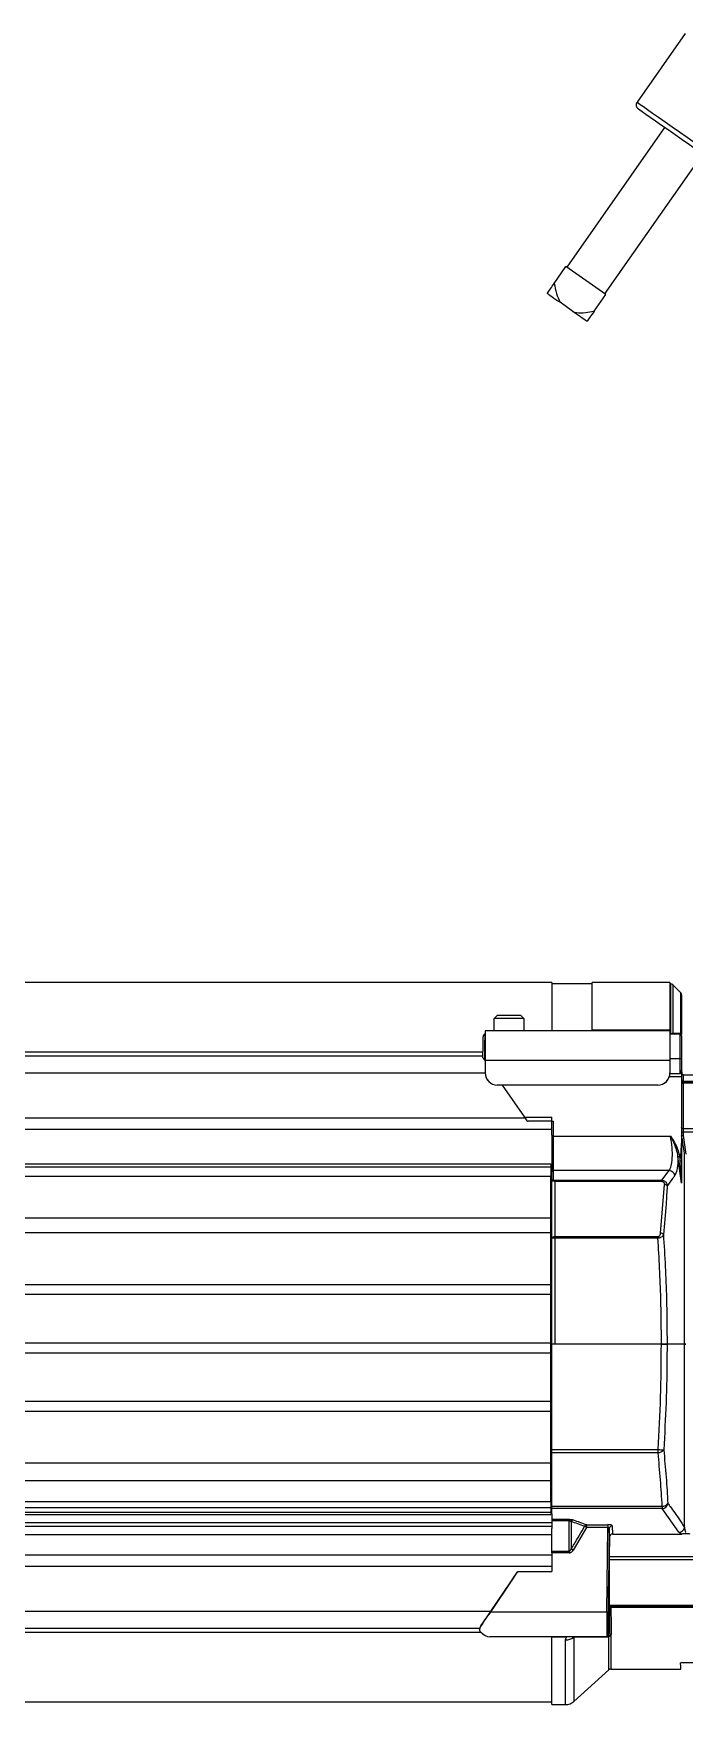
# Model space of a CAD drawing. Extents: x 7 to 135, y 1 to 99.
# Drawn here: x 91.32 to 98.01, y 41.57 to 58.75 of the extents above; entities that cross this region are included whole.
import ezdxf

# ---------------------------------------------------------------- set-up
doc = ezdxf.new("R2010")
doc.units = 0
doc.header["$MEASUREMENT"] = 0
doc.layers.add('OBJECT', color=7, linetype='CONTINUOUS')

msp = doc.modelspace()

# ---------------------------------------------------------------- linework, layer by layer
at = {"layer": 'OBJECT'}
for p, q in [((98.02, 58.747), (97.525, 58.039)), ((97.808, 57.78), (96.802, 56.343)), ((97.195, 56.068), (98.202, 57.504)), ((96.674, 56.177), (96.794, 56.349)), ((97.204, 56.062), (96.794, 56.349)), ((97.083, 55.89), (97.204, 56.062)), ((96.88, 55.879), (96.733, 55.983)), ((96.649, 48.988), (81.632, 48.988)), ((96.649, 48.988), (96.649, 48.493)), ((97.063, 48.975), (96.649, 48.975)), ((97.863, 48.988), (97.063, 48.988)), ((97.063, 48.498), (97.063, 48.988)), ((97.863, 48.988), (97.863, 48.498)), ((97.871, 48.975), (97.863, 48.975)), ((97.871, 48.462), (97.871, 48.975)), ((97.974, 48.883), (97.892, 48.966)), ((97.892, 48.966), (97.892, 48.469)), ((97.974, 48.469), (97.974, 48.883)), ((97.983, 48.862), (97.983, 48.487)), ((96.055, 48.619), (96.087, 48.65)), ((96.329, 48.65), (96.087, 48.65)), ((96.329, 48.65), (96.361, 48.619)), ((95.963, 48.457), (95.96, 48.457)), ((97.863, 48.493), (95.963, 48.493)), ((95.963, 48.493), (95.963, 48.186)), ((96.052, 48.587), (96.052, 48.493)), ((96.052, 48.587), (96.055, 48.587)), ((96.055, 48.587), (96.055, 48.619)), ((96.361, 48.619), (96.055, 48.619)), ((96.361, 48.619), (96.361, 48.587)), ((96.361, 48.587), (96.364, 48.587)), ((96.364, 48.493), (96.364, 48.587)), ((97.863, 48.498), (97.063, 48.498)), ((97.063, 48.493), (97.063, 48.498)), ((97.863, 48.498), (97.863, 48.493)), ((97.863, 48.493), (97.863, 48.186)), ((97.863, 48.462), (97.871, 48.462)), ((97.968, 48.457), (97.863, 48.457)), ((97.871, 48.462), (97.871, 48.457)), ((97.968, 48.203), (97.968, 48.457)), ((97.983, 48.442), (97.983, 48.202)), ((95.942, 48.272), (81.085, 48.272)), ((95.941, 48.233), (81.085, 48.233)), ((95.955, 48.203), (95.955, 48.194)), ((95.963, 48.203), (95.955, 48.203)), ((95.955, 48.194), (95.963, 48.183)), ((95.963, 48.186), (95.963, 48.06)), ((97.863, 48.186), (95.963, 48.186)), ((97.968, 48.203), (97.863, 48.203)), ((97.863, 48.186), (97.863, 48.06)), ((97.968, 48.049), (97.968, 48.203)), ((97.983, 48.202), (97.983, 48.113)), ((97.983, 48.113), (97.983, 48.022)), ((95.963, 48.058), (81.085, 48.058)), ((95.963, 48.059), (95.963, 48.06)), ((97.857, 48.022), (97.983, 48.022)), ((97.863, 48.06), (97.863, 48.059)), ((97.968, 48.049), (97.863, 48.049)), ((97.983, 48.022), (97.983, 47.334)), ((97.998, 48.04), (97.998, 48.035)), ((97.998, 48.035), (97.998, 47.976)), ((98.136, 48.035), (97.998, 48.035)), ((97.998, 47.976), (97.998, 47.971)), ((97.998, 47.976), (98.463, 47.976)), ((97.998, 47.971), (97.998, 47.967)), ((98.463, 47.971), (97.998, 47.971)), ((97.998, 47.967), (97.998, 47.953)), ((97.998, 47.967), (98.562, 47.967)), ((97.998, 47.953), (97.998, 47.488)), ((98.561, 47.953), (97.998, 47.953)), ((97.738, 47.935), (96.088, 47.935)), ((96.088, 47.935), (96.088, 47.934)), ((97.738, 47.934), (96.088, 47.934)), ((96.137, 47.934), (96.367, 47.605)), ((97.738, 47.934), (97.738, 47.935)), ((96.374, 47.596), (81.085, 47.596)), ((96.367, 47.605), (96.649, 47.605)), ((96.367, 47.605), (96.393, 47.568)), ((96.649, 47.562), (96.649, 47.605)), ((96.649, 47.477), (81.085, 47.477)), ((96.649, 47.562), (96.405, 47.562)), ((96.649, 47.562), (96.664, 47.562)), ((96.649, 47.42), (96.649, 47.562)), ((96.664, 47.562), (96.664, 47.41)), ((97.998, 47.488), (97.998, 47.451)), ((97.998, 47.488), (98.561, 47.488)), ((97.998, 47.451), (97.998, 47.416)), ((98.562, 47.451), (97.998, 47.451)), ((96.649, 47.42), (96.649, 47.119)), ((96.664, 47.41), (96.664, 47.056)), ((96.664, 47.41), (97.869, 47.41)), ((97.983, 47.414), (97.983, 47.35)), ((97.998, 47.416), (98.028, 47.225)), ((96.639, 47.123), (81.659, 47.123)), ((96.639, 47.09), (81.659, 47.09)), ((96.639, 47.123), (96.639, 47.09)), ((96.649, 47.119), (96.639, 47.119)), ((96.639, 47.09), (96.639, 46.995)), ((96.649, 47.119), (96.649, 47.055)), ((97.982, 46.927), (97.946, 47.201)), ((97.961, 47.202), (97.968, 47.149)), ((98.014, 45.27), (98.014, 47.223)), ((96.639, 46.995), (81.659, 46.995)), ((96.649, 46.999), (96.639, 46.999)), ((96.639, 46.565), (96.639, 46.995)), ((96.649, 46.983), (96.639, 46.983)), ((96.649, 47.041), (96.649, 47.055)), ((96.649, 46.946), (96.649, 47.041)), ((96.649, 46.361), (96.649, 46.946)), ((97.855, 47.056), (96.664, 47.056)), ((96.664, 47.056), (96.664, 46.961)), ((96.669, 46.956), (97.781, 46.956)), ((96.679, 46.944), (96.679, 46.377)), ((97.781, 46.944), (96.679, 46.944)), ((97.767, 46.412), (97.806, 46.912)), ((97.781, 46.956), (97.855, 47.056)), ((97.781, 46.944), (97.781, 46.956)), ((97.983, 46.947), (97.983, 46.943)), ((96.649, 46.835), (96.639, 46.835)), ((96.639, 46.565), (81.659, 46.565)), ((96.639, 46.417), (96.639, 46.565)), ((96.649, 46.563), (96.639, 46.563)), ((96.639, 46.417), (81.659, 46.417)), ((96.639, 45.88), (96.639, 46.417)), ((96.649, 45.27), (96.649, 46.361)), ((96.679, 46.377), (96.679, 46.361)), ((96.679, 46.377), (97.74, 46.377)), ((96.679, 46.361), (96.679, 45.27)), ((97.74, 46.361), (96.679, 46.361)), ((97.74, 46.361), (97.74, 46.377)), ((96.639, 45.88), (81.659, 45.88)), ((96.639, 45.78), (96.639, 45.88)), ((96.639, 45.78), (81.659, 45.78)), ((96.639, 45.864), (96.649, 45.864)), ((96.639, 45.28), (96.639, 45.78)), ((96.639, 45.28), (81.659, 45.28)), ((96.639, 45.18), (96.639, 45.28)), ((96.639, 45.27), (96.649, 45.27)), ((96.642, 45.285), (96.649, 45.285)), ((96.649, 45.27), (96.643, 45.27)), ((96.649, 44.188), (96.649, 45.27)), ((97.775, 45.27), (96.649, 45.27)), ((97.775, 45.27), (96.679, 45.27)), ((98.014, 45.27), (97.833, 45.27)), ((98.014, 45.27), (97.833, 45.27)), ((98.014, 43.386), (98.014, 45.27)), ((96.639, 45.18), (81.659, 45.18)), ((96.649, 45.185), (96.639, 45.185)), ((96.639, 44.68), (96.639, 45.18)), ((96.639, 44.68), (81.659, 44.68)), ((96.639, 44.58), (96.639, 44.68)), ((96.639, 44.58), (81.659, 44.58)), ((96.639, 44.047), (96.639, 44.58)), ((96.649, 44.188), (97.741, 44.188)), ((96.649, 44.155), (96.649, 44.188)), ((97.741, 44.155), (97.741, 44.188)), ((96.639, 44.047), (81.659, 44.047)), ((96.649, 44.09), (96.639, 44.09)), ((96.648, 44.057), (96.639, 44.057)), ((96.639, 43.867), (96.639, 44.047)), ((96.649, 44.017), (96.639, 44.017)), ((97.741, 44.155), (96.649, 44.155)), ((96.649, 43.605), (96.649, 44.155)), ((96.639, 43.867), (81.659, 43.867)), ((96.639, 43.914), (96.649, 43.914)), ((96.649, 43.899), (96.639, 43.899)), ((96.639, 43.649), (96.639, 43.867)), ((96.639, 43.649), (81.659, 43.649)), ((96.639, 43.649), (96.639, 43.588)), ((96.639, 43.588), (81.659, 43.588)), ((96.639, 43.541), (81.659, 43.541)), ((81.659, 43.52), (96.639, 43.52)), ((96.639, 43.588), (96.639, 43.541)), ((96.639, 43.559), (96.649, 43.559)), ((96.639, 43.541), (96.639, 43.52)), ((96.649, 43.605), (97.784, 43.605)), ((96.649, 43.581), (96.649, 43.605)), ((97.784, 43.581), (96.649, 43.581)), ((96.649, 43.525), (96.649, 43.581)), ((96.649, 43.525), (96.649, 43.433)), ((96.649, 43.47), (96.827, 43.47)), ((96.827, 43.47), (96.827, 43.456)), ((97.784, 43.605), (97.784, 43.581)), ((97.956, 43.337), (97.784, 43.581)), ((96.649, 43.433), (81.632, 43.433)), ((96.649, 43.396), (81.632, 43.396)), ((96.649, 43.309), (81.632, 43.309)), ((96.827, 43.456), (96.649, 43.456)), ((96.649, 43.433), (96.649, 43.396)), ((96.649, 43.396), (96.649, 43.377)), ((96.649, 43.142), (96.649, 43.377)), ((96.827, 43.142), (96.827, 43.456)), ((96.848, 43.446), (96.848, 43.165)), ((97.006, 43.387), (96.868, 43.153)), ((97.006, 43.415), (97.224, 43.415)), ((97.006, 43.415), (97.006, 43.387)), ((97.224, 43.387), (97.006, 43.387)), ((97.213, 42.518), (97.224, 43.387)), ((97.224, 43.415), (97.224, 43.387)), ((97.239, 43.374), (97.228, 42.518)), ((97.242, 43.288), (97.239, 43.374)), ((97.269, 43.403), (97.271, 43.319)), ((97.271, 43.319), (97.986, 43.319)), ((96.649, 43.142), (96.827, 43.142)), ((96.649, 43.126), (96.649, 43.142)), ((96.827, 43.142), (96.827, 43.126)), ((97.242, 43.288), (97.239, 43.089)), ((96.649, 43.103), (81.085, 43.103)), ((96.649, 42.984), (81.085, 42.984)), ((96.827, 43.126), (96.649, 43.126)), ((96.649, 43.126), (96.649, 42.935)), ((97.239, 43.089), (98.584, 43.089)), ((98.584, 43.052), (97.239, 43.052)), ((96.259, 42.876), (96.001, 42.493)), ((96.018, 42.518), (96.299, 42.935)), ((96.259, 42.876), (96.299, 42.935)), ((96.299, 42.935), (96.649, 42.935)), ((96.02, 42.522), (81.085, 42.522)), ((96.018, 42.518), (97.213, 42.518)), ((97.239, 42.587), (98.584, 42.587)), ((97.239, 42.573), (97.242, 42.57)), ((98.584, 42.573), (97.239, 42.573)), ((97.245, 42.569), (98.435, 42.569)), ((98.435, 42.564), (97.257, 42.564)), ((95.907, 42.347), (81.077, 42.347)), ((95.919, 42.308), (81.085, 42.308)), ((95.94, 42.403), (95.916, 42.367)), ((97.229, 42.277), (97.244, 42.277)), ((97.242, 42.27), (97.244, 42.277)), ((97.259, 42.291), (97.255, 42.276)), ((97.255, 42.276), (97.255, 41.93)), ((97.214, 42.263), (96.013, 42.263)), ((96.649, 42.263), (96.649, 42.26)), ((96.8, 42.26), (96.649, 42.26)), ((96.649, 41.565), (96.649, 42.26)), ((96.791, 41.565), (96.791, 42.23)), ((96.8, 42.263), (96.8, 42.26)), ((96.875, 42.257), (96.875, 41.597)), ((97.229, 42.263), (97.214, 42.263)), ((97.235, 41.922), (97.235, 42.262)), ((97.255, 41.93), (97.975, 41.93)), ((97.988, 41.997), (98.112, 41.997)), ((96.875, 41.597), (97.235, 41.922)), ((81.631, 41.592), (96.649, 41.592)), ((96.649, 41.565), (96.791, 41.565))]:
    msp.add_line(p, q, dxfattribs=at)
at = {"layer": 'OBJECT', "flags": 128}
for points in [[(97.525, 58.039), (97.526, 58.039), (97.536, 58.032), (97.557, 58.017), (97.59, 57.994), (97.633, 57.964), (97.685, 57.927), (97.746, 57.885), (97.813, 57.837), (97.886, 57.787), (97.961, 57.734), (98.039, 57.679), (98.116, 57.625), (98.192, 57.572), (98.264, 57.522), (98.33, 57.476), (98.389, 57.434), (98.441, 57.398), (98.482, 57.369)], [(98.418, 57.353), (98.377, 57.381), (98.328, 57.416), (98.27, 57.456), (98.206, 57.501), (98.137, 57.55), (98.064, 57.601), (97.99, 57.653), (97.916, 57.704), (97.844, 57.755), (97.777, 57.802), (97.715, 57.845), (97.661, 57.883), (97.615, 57.915), (97.579, 57.94), (97.554, 57.958), (97.54, 57.968), (97.537, 57.97)], [(96.602, 56.074), (96.611, 56.068), (96.623, 56.06), (96.637, 56.05), (96.653, 56.039), (96.671, 56.026), (96.69, 56.013), (96.711, 55.998), (96.733, 55.983)], [(96.88, 55.879), (96.903, 55.864), (96.923, 55.849), (96.943, 55.836), (96.961, 55.823), (96.977, 55.812), (96.991, 55.802), (97.002, 55.794), (97.012, 55.788)], [(95.96, 48.457), (95.96, 48.453), (95.959, 48.438), (95.959, 48.415), (95.958, 48.383), (95.958, 48.345), (95.957, 48.301), (95.956, 48.253), (95.955, 48.203)], [(95.941, 48.215), (95.941, 48.26), (95.942, 48.303), (95.943, 48.342), (95.944, 48.377), (95.944, 48.405), (95.944, 48.426), (95.945, 48.438), (95.945, 48.443)], [(95.955, 48.194), (95.953, 48.197), (95.951, 48.2), (95.949, 48.203)], [(97.998, 47.488), (97.995, 47.489), (97.992, 47.489), (97.99, 47.49), (97.987, 47.491), (97.986, 47.493), (97.984, 47.494), (97.983, 47.496), (97.983, 47.498)], [(96.639, 46.558), (96.64, 46.558), (96.643, 46.559), (96.645, 46.559), (96.647, 46.56), (96.648, 46.561), (96.649, 46.562), (96.649, 46.562)], [(96.649, 46.361), (96.65, 46.364), (96.651, 46.367), (96.654, 46.37), (96.658, 46.372), (96.662, 46.375), (96.668, 46.376), (96.673, 46.377), (96.679, 46.377)], [(96.639, 45.874), (96.64, 45.874), (96.643, 45.875), (96.645, 45.875), (96.647, 45.876), (96.648, 45.877), (96.649, 45.877), (96.649, 45.878)], [(97.975, 41.93), (97.975, 41.937), (97.974, 41.958), (97.973, 41.994)]]:
    msp.add_lwpolyline(points, dxfattribs=at)
at = {"layer": 'OBJECT'}
for centre, radius, start, end in [((97.566, 58.011), 0.05, 145, 235), ((97.871, 48.945), 0.03, 45, 90), ((97.953, 48.862), 0.03, 0, 45), ((95.96, 48.442), 0.015, 90, 179), ((97.913, 48.483), 0.026, 213.5222, 269.0387), ((97.968, 48.442), 0.015, 0, 90), ((97.998, 48.486), 0.029, 216.0526, 224.9608), ((97.969, 48.454), 0.0137, 0.5628, 55.0438), ((95.944, 47.536), 0.667, 88.9872, 89.5502), ((97.972, 48.017), 0.186, 86.5223, 91.1565), ((96.088, 48.06), 0.125, 180.0043, 270.0045), ((96.088, 48.059), 0.125, 180.0044, 270.0043), ((97.738, 48.06), 0.125, 269.9955, 359.9957), ((97.738, 48.059), 0.125, 269.9957, 359.9956), ((97.997, 47.99), 0.0138, 186.563, 275.3263), ((97.998, 47.986), 0.015, 180.0014, 270.0053), ((97.998, 47.982), 0.015, 180.0019, 270.0059), ((97.996, 47.966), 0.0136, 188.3673, 276.4355), ((96.405, 47.577), 0.015, 215.0008, 270.0008), ((97.994, 47.666), 0.215, 267.0002, 270.9988), ((96.66, 47.195), 0.215, 88.9973, 93.0014), ((97.989, 47.417), 0.00605, 180.2093, 203.7155), ((97.994, 47.631), 0.215, 267.0002, 270.9988), ((97.943, 47.738), 0.327, 277.1562, 279.7235), ((97.911, 47.534), 0.335, 275.9449, 278.4393), ((96.664, 47.041), 0.0147, 88.9405, 178.9011), ((96.664, 46.946), 0.0147, 88.9423, 178.8992), ((96.673, 46.942), 0.015, 104.7134, 154.6835), ((97.808, 46.878), 0.0334, 36.3222, 93.5336), ((97.852, 46.993), 0.0625, 10.9768, 86.8829), ((96.636, 46.586), 0.0127, 282.0112, 356.3228), ((97.768, 46.378), 0.0342, 34.9704, 91.558), ((96.671, 45.931), 0.43, 89.0017, 92.9981), ((96.667, 45.185), 0.035, 121.8569, 144.4406), ((97.844, 45.587), 1.403, 265.7871, 268.1573), ((97.742, 44.224), 0.0686, 268.5702, 325.1289), ((96.629, 44.05), 0.02, 0, 60), ((97.788, 43.672), 0.0667, 266.3862, 323.6319), ((97.78, 43.643), 0.0626, 273.3466, 349.7541), ((96.876, 43.435), 0.0304, 105.4385, 157.7903), ((97.014, 43.386), 0.0303, 104.7112, 156.299), ((96.335, 42.21), 1.355, 60.3136, 61.2861), ((97.268, 43.373), 0.0296, 89.1216, 177.9897), ((97.953, 43.399), 0.0623, 272.6639, 347.7758), ((96.154, 42.004), 1.353, 58.1724, 59.1677), ((97.22, 42.739), 0.221, 268.3514, 272.2347), ((97.214, 42.278), 0.015, 270.0022, 359.2942), ((97.254, 42.263), 0.0132, 81.8426, 148.5817), ((97.258, 42.276), 0.0143, 87.1854, 175.5393), ((96.792, 42.372), 0.141, 269.4129, 305.59), ((97.229, 42.25), 0.0129, 90.7566, 142.2609), ((97.24, 42.261), 0.00524, 124.1399, 161.3079), ((97.255, 41.9), 0.03, 90, 132), ((96.791, 41.69), 0.125, 270, 312)]:
    msp.add_arc(centre, radius, start, end, dxfattribs=at)
for centre, major_axis, ratio, start_param, end_param in [((96.679, 46.946), (0.03, 0), 0.071216, 2.277347, 3.141593), ((96.679, 46.927), (0.0291, -0.0162), 0.453074, 1.817301, 2.523851), ((96.679, 46.961), (0.015, 0), 0.415087, 3.141593, 4.005839), ((96.679, 46.927), (-0.0133, 0.0298), 0.235361, 5.199607, 5.906157), ((97.224, 43.403), (0.045, 0), 0.281224, 0.008621, 1.566863), ((97.224, 43.374), (0.0149, 0.0022), 0.873682, 6.158875, 7.717117), ((97.272, 43.288), (-0.0009, 0.0313), 0.958267, 6.254435, 7.810021), ((97.3, 45.29), (0.043, 3.51), 0.012341, 2.262507, 2.449876), ((97.24, 43.09), (0.0007, 0.06), 0.012341, 1.588402, 2.262507), ((96.018, 42.523), (0.175, 0.26), 0.008083, 4.074723, 4.700373), ((96.001, 42.496), (0.111, 0.165), 0.008083, 4.118012, 4.700373), ((97.217, 42.523), (0.003, 0.26), 0.011629, 1.588385, 3.141728), ((97.232, 42.522), (0.003, 0.245), 0.012341, 1.588402, 3.141745), ((97.24, 42.633), (0.0007, 0.06), 0.012341, 2.449876, 3.124292), ((97.3, 45.29), (0.042, 3.375), 0.012341, 2.508407, 2.674199), ((97.315, 45.29), (0.042, 3.36), 0.012396, 2.517437, 2.6742), ((96.013, 42.523), (0, 0.26), 0.639661, 2.516117, 3.141593)]:
    msp.add_ellipse(centre, major_axis=major_axis, ratio=ratio, start_param=start_param, end_param=end_param, dxfattribs=at)
msp.add_ellipse((97.234, 42.622), major_axis=(0.003, 0.25), ratio=0.012341, dxfattribs=at)
for points, knots in [([(96.602, 56.074), (96.612, 56.089), (96.633, 56.118), (96.66, 56.158), (96.674, 56.177)], [0, 0, 0, 0, 0.515407, 1, 1, 1, 1]), ([(96.674, 56.177), (96.68, 56.142), (96.692, 56.075), (96.72, 56.013), (96.733, 55.983)], [0, 0, 0, 0, 0.519495, 1, 1, 1, 1]), ([(96.88, 55.879), (96.888, 55.878), (96.926, 55.873), (96.994, 55.876), (97.054, 55.885), (97.083, 55.89)], [0, 0, 0, 0, 0.116886, 0.553886, 1, 1, 1, 1]), ([(97.083, 55.89), (97.069, 55.869), (97.041, 55.83), (97.021, 55.801), (97.012, 55.788)], [0, 0, 0, 0, 0.538104, 1, 1, 1, 1]), ([(97.871, 48.462), (97.871, 48.462), (97.872, 48.462), (97.875, 48.462), (97.879, 48.462), (97.885, 48.464), (97.889, 48.467), (97.891, 48.469), (97.892, 48.469)], [0, 0, 0, 0, 0.02021, 0.105606, 0.194106, 0.401236, 0.894752, 1, 1, 1, 1]), ([(97.892, 48.469), (97.901, 48.469), (97.929, 48.469), (97.956, 48.469), (97.974, 48.469)], [0, 0, 0, 0, 0.317173, 1, 1, 1, 1]), ([(97.968, 48.457), (97.969, 48.458), (97.972, 48.458), (97.975, 48.463), (97.977, 48.465)], [0, 0, 0, 0, 0.441607, 1, 1, 1, 1]), ([(97.974, 48.469), (97.978, 48.474), (97.983, 48.48), (97.983, 48.487), (97.983, 48.487)], [0, 0, 0, 0, 0.870624, 1, 1, 1, 1]), ([(97.977, 48.465), (97.979, 48.47), (97.982, 48.477), (97.983, 48.484), (97.983, 48.487), (97.983, 48.487), (97.983, 48.487), (97.983, 48.487)], [0, 0, 0, 0, 0.617728, 0.949768, 0.971338, 0.992517, 1, 1, 1, 1]), ([(97.983, 48.487), (97.983, 48.487), (97.983, 48.483), (97.983, 48.472), (97.983, 48.461), (97.983, 48.454)], [0, 0, 0, 0, 0.007321, 0.38165, 1, 1, 1, 1]), ([(95.949, 48.203), (95.947, 48.205), (95.945, 48.209), (95.942, 48.213), (95.941, 48.214), (95.941, 48.214), (95.941, 48.215)], [0, 0, 0, 0, 0.45219, 0.67395, 0.857732, 1, 1, 1, 1]), ([(97.983, 48.113), (97.982, 48.103), (97.981, 48.09), (97.978, 48.074), (97.976, 48.065), (97.974, 48.059), (97.973, 48.055), (97.972, 48.053), (97.971, 48.051), (97.97, 48.05), (97.969, 48.049), (97.968, 48.049), (97.968, 48.049), (97.968, 48.049)], [0, 0, 0, 0, 0.43463, 0.617751, 0.742516, 0.82681, 0.883653, 0.922132, 0.948431, 0.975445, 0.986315, 0.995242, 1, 1, 1, 1]), ([(97.983, 48.081), (97.983, 48.081), (97.983, 48.071), (97.984, 48.061), (97.989, 48.052), (97.989, 48.052)], [0, 0, 0, 0, 0.007676, 0.958807, 1, 1, 1, 1]), ([(97.998, 48.035), (97.998, 48.035), (97.997, 48.035), (97.995, 48.036), (97.991, 48.037), (97.989, 48.041), (97.984, 48.049), (97.983, 48.057), (97.983, 48.063), (97.983, 48.063)], [0, 0, 0, 0, 0.011628, 0.091961, 0.171544, 0.312657, 0.453017, 0.995543, 1, 1, 1, 1]), ([(97.993, 48.045), (97.994, 48.044), (97.995, 48.042), (97.997, 48.04), (97.998, 48.04)], [0, 0, 0, 0, 0.624798, 1, 1, 1, 1]), ([(98.013, 48.035), (98.01, 48.035), (98.005, 48.036), (98, 48.039), (97.998, 48.04)], [0, 0, 0, 0, 0.553569, 1, 1, 1, 1]), ([(97.855, 47.056), (97.863, 47.069), (97.879, 47.097), (97.89, 47.182), (97.888, 47.29), (97.875, 47.37), (97.869, 47.41)], [0, 0, 0, 0, 0.243788, 0.4949, 0.751327, 1, 1, 1, 1]), ([(97.946, 47.201), (97.942, 47.225), (97.934, 47.266), (97.907, 47.336), (97.885, 47.381), (97.869, 47.41), (97.869, 47.41)], [0, 0, 0, 0, 0.330348, 0.563667, 0.996532, 1, 1, 1, 1]), ([(97.869, 47.41), (97.869, 47.41), (97.897, 47.368), (97.938, 47.302), (97.955, 47.228), (97.961, 47.202)], [0, 0, 0, 0, 0.0033457, 0.6628443, 1, 1, 1, 1]), ([(97.968, 47.149), (97.968, 47.15), (97.969, 47.162), (97.974, 47.213), (97.981, 47.274), (97.983, 47.324), (97.983, 47.334)], [0, 0, 0, 0, 0.008585, 0.189394, 0.83783, 1, 1, 1, 1]), ([(98.014, 47.223), (98.012, 47.233), (98.005, 47.283), (97.995, 47.346), (97.986, 47.4), (97.983, 47.414)], [0, 0, 0, 0, 0.155366, 0.776831, 1, 1, 1, 1]), ([(97.983, 47.334), (97.983, 47.318), (97.983, 47.261), (97.983, 47.163), (97.983, 47.061), (97.983, 46.993), (97.983, 46.96), (97.983, 46.947), (97.983, 46.941), (97.983, 46.939)], [0, 0, 0, 0, 0.123872, 0.430742, 0.737898, 0.896859, 0.950932, 0.986206, 1, 1, 1, 1]), ([(97.946, 47.201), (97.946, 47.186), (97.946, 47.131), (97.937, 47.054), (97.921, 47.021), (97.913, 47.005)], [0, 0, 0, 0, 0.164053, 0.589161, 1, 1, 1, 1]), ([(97.982, 46.927), (97.982, 46.928), (97.982, 46.932), (97.982, 46.938), (97.981, 46.948), (97.98, 46.962), (97.978, 46.994), (97.974, 47.058), (97.97, 47.114), (97.968, 47.149)], [0, 0, 0, 0, 0.018092, 0.046289, 0.087703, 0.148914, 0.243394, 0.522737, 1, 1, 1, 1]), ([(97.781, 46.956), (97.783, 46.956), (97.789, 46.956), (97.798, 46.953), (97.811, 46.947), (97.823, 46.935), (97.832, 46.918), (97.834, 46.905), (97.835, 46.898)], [0, 0, 0, 0, 0.042306, 0.200177, 0.341588, 0.528826, 0.780322, 1, 1, 1, 1]), ([(97.781, 46.944), (97.782, 46.944), (97.785, 46.944), (97.79, 46.943), (97.796, 46.939), (97.802, 46.932), (97.806, 46.923), (97.806, 46.915), (97.806, 46.912)], [0, 0, 0, 0, 0.037514, 0.176038, 0.303572, 0.484237, 0.750666, 1, 1, 1, 1]), ([(97.913, 47.005), (97.906, 46.994), (97.88, 46.959), (97.853, 46.923), (97.835, 46.898)], [0, 0, 0, 0, 0.299277, 1, 1, 1, 1]), ([(97.983, 46.939), (97.983, 46.935), (97.983, 46.931), (97.983, 46.928), (97.982, 46.927), (97.982, 46.927)], [0, 0, 0, 0, 0.856877, 0.971713, 1, 1, 1, 1]), ([(97.983, 46.951), (97.983, 46.95), (97.983, 46.947), (97.983, 46.944), (97.983, 46.943)], [0, 0, 0, 0, 0.319957, 1, 1, 1, 1]), ([(97.835, 46.898), (97.831, 46.837), (97.821, 46.669), (97.806, 46.503), (97.796, 46.397)], [0, 0, 0, 0, 0.368459, 1, 1, 1, 1]), ([(97.74, 46.377), (97.742, 46.378), (97.746, 46.378), (97.752, 46.381), (97.758, 46.387), (97.764, 46.397), (97.766, 46.407), (97.767, 46.412)], [0, 0, 0, 0, 0.10525, 0.210112, 0.376734, 0.652861, 1, 1, 1, 1]), ([(97.796, 46.397), (97.794, 46.392), (97.79, 46.382), (97.776, 46.371), (97.763, 46.365), (97.751, 46.362), (97.744, 46.361), (97.74, 46.361)], [0, 0, 0, 0, 0.304115, 0.568604, 0.748001, 0.87113, 1, 1, 1, 1]), ([(97.796, 46.397), (97.809, 46.179), (97.831, 45.803), (97.833, 45.427), (97.833, 45.27)], [0, 0, 0, 0, 0.582406, 1, 1, 1, 1]), ([(97.775, 45.27), (97.775, 45.427), (97.773, 45.791), (97.752, 46.154), (97.74, 46.361)], [0, 0, 0, 0, 0.430633, 1, 1, 1, 1]), ([(96.642, 45.285), (96.642, 45.285), (96.642, 45.284), (96.642, 45.281), (96.642, 45.277), (96.644, 45.273), (96.646, 45.271), (96.648, 45.27), (96.649, 45.27)], [0, 0, 0, 0, 0.02724, 0.131644, 0.348747, 0.565827, 0.78293, 1, 1, 1, 1]), ([(97.741, 44.188), (97.751, 44.368), (97.772, 44.728), (97.774, 45.089), (97.775, 45.27)], [0, 0, 0, 0, 0.4997, 1, 1, 1, 1]), ([(97.833, 45.27), (97.831, 45.27), (97.826, 45.27), (97.812, 45.27), (97.794, 45.27), (97.781, 45.27), (97.775, 45.27)], [0, 0, 0, 0, 0.257711, 0.51542, 0.773104, 1, 1, 1, 1]), ([(97.775, 45.27), (97.782, 45.27), (97.796, 45.27), (97.813, 45.27), (97.827, 45.27), (97.831, 45.27), (97.833, 45.27)], [0, 0, 0, 0, 0.257626, 0.515249, 0.772905, 1, 1, 1, 1]), ([(97.833, 45.27), (97.833, 45.23), (97.833, 45.03), (97.826, 44.668), (97.808, 44.346), (97.799, 44.185)], [0, 0, 0, 0, 0.110471, 0.552404, 1, 1, 1, 1]), ([(98.028, 45.27), (98.026, 45.27), (98.023, 45.27), (98.019, 45.27), (98.015, 45.27), (98.014, 45.27), (98.014, 45.27)], [0, 0, 0, 0, 0.257681, 0.515348, 0.772993, 1, 1, 1, 1]), ([(98.014, 45.27), (98.014, 45.27), (98.015, 45.27), (98.019, 45.27), (98.023, 45.27), (98.027, 45.27), (98.028, 45.27)], [0, 0, 0, 0, 0.257672, 0.515328, 0.773006, 1, 1, 1, 1]), ([(97.799, 44.185), (97.808, 44.091), (97.825, 43.907), (97.836, 43.723), (97.842, 43.632)], [0, 0, 0, 0, 0.5077643, 1, 1, 1, 1]), ([(97.784, 43.605), (97.778, 43.696), (97.767, 43.879), (97.75, 44.062), (97.741, 44.155)], [0, 0, 0, 0, 0.49218, 1, 1, 1, 1]), ([(96.827, 43.47), (96.833, 43.47), (96.843, 43.469), (96.857, 43.467), (96.864, 43.465), (96.868, 43.464)], [0, 0, 0, 0, 0.337732, 0.6738872, 1, 1, 1, 1]), ([(97.842, 43.632), (97.85, 43.622), (97.89, 43.569), (97.949, 43.487), (97.995, 43.415), (98.014, 43.386)], [0, 0, 0, 0, 0.130061, 0.650321, 1, 1, 1, 1]), ([(96.827, 43.456), (96.829, 43.456), (96.832, 43.456), (96.837, 43.454), (96.843, 43.451), (96.846, 43.448), (96.848, 43.446)], [0, 0, 0, 0, 0.176654, 0.29704, 0.632028, 1, 1, 1, 1]), ([(96.986, 43.398), (96.962, 43.406), (96.917, 43.423), (96.87, 43.439), (96.848, 43.446)], [0, 0, 0, 0, 0.520547, 1, 1, 1, 1]), ([(96.848, 43.165), (96.858, 43.182), (96.906, 43.259), (96.951, 43.337), (96.986, 43.398)], [0, 0, 0, 0, 0.22147, 1, 1, 1, 1]), ([(96.868, 43.464), (96.89, 43.456), (96.937, 43.44), (96.983, 43.424), (97.006, 43.415)], [0, 0, 0, 0, 0.4794201, 1, 1, 1, 1]), ([(97.986, 43.319), (97.981, 43.321), (97.966, 43.326), (97.96, 43.333), (97.956, 43.337)], [0, 0, 0, 0, 0.2882701, 1, 1, 1, 1]), ([(98.071, 43.319), (98.064, 43.32), (98.042, 43.322), (98.014, 43.322), (97.993, 43.32), (97.986, 43.319)], [0, 0, 0, 0, 0.250487, 0.755706, 1, 1, 1, 1]), ([(98.014, 43.386), (98.014, 43.379), (98.015, 43.369), (98.017, 43.356), (98.019, 43.349), (98.021, 43.345), (98.022, 43.342), (98.024, 43.339), (98.025, 43.338), (98.026, 43.337), (98.027, 43.337), (98.028, 43.337), (98.028, 43.337)], [0, 0, 0, 0, 0.4137574, 0.6000351, 0.7267361, 0.8132492, 0.8727027, 0.9139656, 0.9571632, 0.9745776, 0.9921978, 1, 1, 1, 1]), ([(96.827, 43.142), (96.828, 43.143), (96.829, 43.143), (96.832, 43.143), (96.836, 43.146), (96.842, 43.153), (96.846, 43.161), (96.848, 43.165)], [0, 0, 0, 0, 0.0392841, 0.1113447, 0.2339863, 0.5128117, 1, 1, 1, 1]), ([(96.827, 43.126), (96.828, 43.126), (96.833, 43.126), (96.843, 43.128), (96.856, 43.137), (96.863, 43.147), (96.868, 43.153)], [0, 0, 0, 0, 0.050895, 0.28761, 0.574277, 1, 1, 1, 1]), ([(97.242, 42.57), (97.242, 42.57), (97.243, 42.57), (97.245, 42.569), (97.245, 42.569)], [0, 0, 0, 0, 0.881592, 1, 1, 1, 1]), ([(97.245, 42.569), (97.247, 42.569), (97.25, 42.568), (97.255, 42.565), (97.257, 42.564), (97.257, 42.564)], [0, 0, 0, 0, 0.535218, 0.989931, 1, 1, 1, 1]), ([(95.916, 42.367), (95.912, 42.36), (95.905, 42.347), (95.905, 42.329), (95.911, 42.317), (95.915, 42.312), (95.915, 42.312)], [0, 0, 0, 0, 0.324773, 0.650636, 0.961096, 1, 1, 1, 1]), ([(97.255, 42.276), (97.255, 42.276), (97.252, 42.274), (97.248, 42.27), (97.243, 42.267), (97.24, 42.265), (97.238, 42.264), (97.236, 42.263), (97.235, 42.262)], [0, 0, 0, 0, 0.181415, 0.559059, 0.708677, 0.80911, 0.904079, 1, 1, 1, 1]), ([(97.237, 42.265), (97.238, 42.265), (97.238, 42.265), (97.238, 42.265), (97.238, 42.265), (97.239, 42.266), (97.239, 42.266), (97.239, 42.266), (97.241, 42.268), (97.242, 42.269), (97.242, 42.27), (97.242, 42.27), (97.242, 42.27)], [0, 0, 0, 0, 0.030212, 0.051842, 0.071814, 0.094968, 0.11237, 0.151781, 0.276104, 0.739816, 0.970152, 1, 1, 1, 1]), ([(96.791, 42.23), (96.792, 42.238), (96.792, 42.248), (96.799, 42.257), (96.8, 42.26)], [0, 0, 0, 0, 0.728146, 1, 1, 1, 1]), ([(96.874, 42.263), (96.872, 42.263), (96.868, 42.263), (96.864, 42.262), (96.862, 42.262), (96.861, 42.262), (96.86, 42.262), (96.86, 42.262), (96.86, 42.261), (96.86, 42.261), (96.859, 42.261), (96.861, 42.26), (96.866, 42.258), (96.872, 42.257), (96.875, 42.257)], [0, 0, 0, 0, 0.170962, 0.25652, 0.29954, 0.3081, 0.316759, 0.322215, 0.327687, 0.335369, 0.349769, 0.411995, 0.657675, 1, 1, 1, 1]), ([(97.219, 42.258), (97.215, 42.258), (97.192, 42.258), (97.096, 42.257), (96.984, 42.257), (96.887, 42.257), (96.875, 42.257)], [0, 0, 0, 0, 0.042948, 0.214751, 0.902408, 1, 1, 1, 1]), ([(97.235, 42.262), (97.233, 42.261), (97.226, 42.258), (97.222, 42.258), (97.219, 42.258)], [0, 0, 0, 0, 0.370892, 1, 1, 1, 1]), ([(97.229, 42.263), (97.23, 42.263), (97.233, 42.263), (97.236, 42.264), (97.237, 42.265)], [0, 0, 0, 0, 0.657857, 1, 1, 1, 1]), ([(97.973, 41.994), (97.973, 41.994), (97.974, 41.995), (97.976, 41.996), (97.98, 41.997), (97.984, 41.997), (97.987, 41.997), (97.988, 41.997)], [0, 0, 0, 0, 0.221563, 0.443245, 0.661199, 0.873176, 1, 1, 1, 1])]:
    msp.add_open_spline(points, degree=3, knots=knots, dxfattribs=at)

doc.saveas('drawing.dxf')
